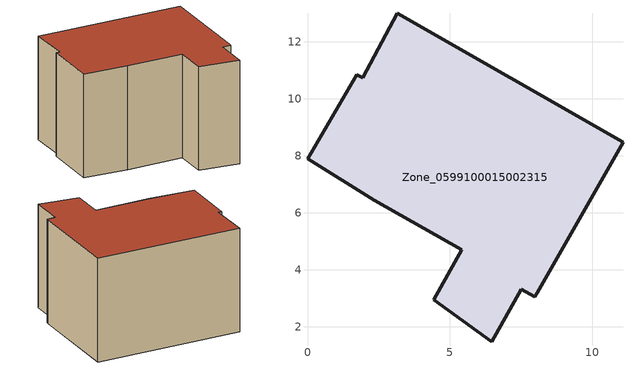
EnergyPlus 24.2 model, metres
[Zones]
Zone_0599100015002315
 floor ground (C_G): 2.35,6.44 0,7.9 1.72,10.85 1.93,10.74 3.16,13 11.07,8.47 8.07,3.19 7.98,3.06 7.51,3.31 6.46,1.48 4.44,2.95 5.42,4.7 z0.88
 wall outside (C_F): 0,7.9 2.35,6.44 5.42,4.7 4.44,2.95 6.46,1.48 7.51,3.31 7.98,3.06 8.07,3.19 11.07,8.47 3.16,13 1.93,10.74 1.72,10.85 0,7.9 z0.88:7.33
 roof outside (C_R): 7.51,3.31 7.98,3.06 8.07,3.19 11.07,8.47 3.16,13 1.93,10.74 1.72,10.85 0,7.9 2.35,6.44 5.42,4.7 4.44,2.95 6.46,1.48 z7.33
[BUILDING]
Pand.0599100015002315: North Axis=0; Terrain=City; Loads Convergence Tolerance Value=0.04; Temperature Convergence Tolerance Value=0.4; Solar Distribution=FullExterior; Maximum Number of Warmup Days=25; Minimum Number of Warmup Days=1
[Site:Location]
Rotterdam.The.Hague.AP_ZH_NLD Design_Conditions: Latitude=51.96; Longitude=4.45; Time Zone=1; Elevation=-4.5
[SITE:GROUNDTEMPERATURE:BUILDINGSURFACE]
18, 18, 18, 18, 18, 18, 18, 18, 18, 18, 18, 18
[MATERIAL] Thermal Absorptance=0.9; Solar Absorptance=0.7; Visible Absorptance=0.7
Name | Roughness | Thickness | Conductivity | Density | Specific Heat
G.TC.1946-1964 | MediumSmooth | 0.15 | 1 | 540 | 1210
F.TC.1946-1964 | Rough | 0.3 | 0.857143 | 1920 | 840
R.TC.1946-1964 | MediumRough | 0.2 | 0.235294 | 1500 | 1000
[CONSTRUCTION]
C_G: G.TC.1946-1964
C_F: F.TC.1946-1964
C_R: R.TC.1946-1964
[ZONE]
Zone_0599100015002315: Type=1; Multiplier=1; Ceiling Height=Autocalculate; Volume=Autocalculate; Floor Area=autocalculate; Part of Total Floor Area=Yes
[ZONEINFILTRATION:DESIGNFLOWRATE]
Infil_Zone_0599100015002315: Zone or ZoneList or Space or SpaceList=Zone_0599100015002315; Schedule=AlwaysOn; Design Flow Rate Calculation Method=Flow/Area; Flow Rate per Floor Area=0.003; Constant Term Coefficient=1; Temperature Term Coefficient=0; Velocity Term Coefficient=0; Velocity Squared Term Coefficient=0
[HVACTEMPLATE:ZONE:IDEALLOADSAIRSYSTEM]
Zone_0599100015002315: Maximum Heating Supply Air Temperature=50; Minimum Cooling Supply Air Temperature=13; Maximum Heating Supply Air Humidity Ratio=0.0156; Minimum Cooling Supply Air Humidity Ratio=0.0077; Heating Limit=NoLimit; Cooling Limit=NoLimit; Dehumidification Control Type=ConstantSensibleHeatRatio; Cooling Sensible Heat Ratio=0.7; Dehumidification Setpoint=60; Humidification Control Type=None; Humidification Setpoint=30; Outdoor Air Method=None; Outdoor Air Flow Rate per Person=0.00944; Outdoor Air Flow Rate per Zone Floor Area=0; Outdoor Air Flow Rate per Zone=0; Demand Controlled Ventilation Type=None; Outdoor Air Economizer Type=NoEconomizer; Heat Recovery Type=None; Sensible Heat Recovery Effectiveness=0.7; Latent Heat Recovery Effectiveness=0.65
[ZONECONTROL:THERMOSTAT]
ThermostatControl_Zone_0599100015002315: Zone or ZoneList=Zone_0599100015002315; Control Type Schedule=DualSetpointControlType; Control 1=Thermostat_Zone_0599100015002315; Temperature Difference Between Cutout And Setpoint=0
[THERMOSTATSETPOINT:DUALSETPOINT]
Thermostat_Zone_0599100015002315: Heating Setpoint Temperature Schedule=HeatingSetpoint_Zone_0599100015002315; Cooling Setpoint Temperature Schedule=CoolingSetpoint_Zone_0599100015002315
[SCHEDULE:COMPACT]
HeatingSetpoint_Zone_0599100015002315: Through: 12/31, For: AllDays, Until: 24:00, 21
CoolingSetpoint_Zone_0599100015002315: Through: 12/31, For: AllDays, Until: 24:00, 24
DualSetpointControlType: Through: 12/31, For: AllDays, Until: 24:00, 4
AlwaysOn: Through: 12/31, For: AllDays, Until: 24:00, 1
